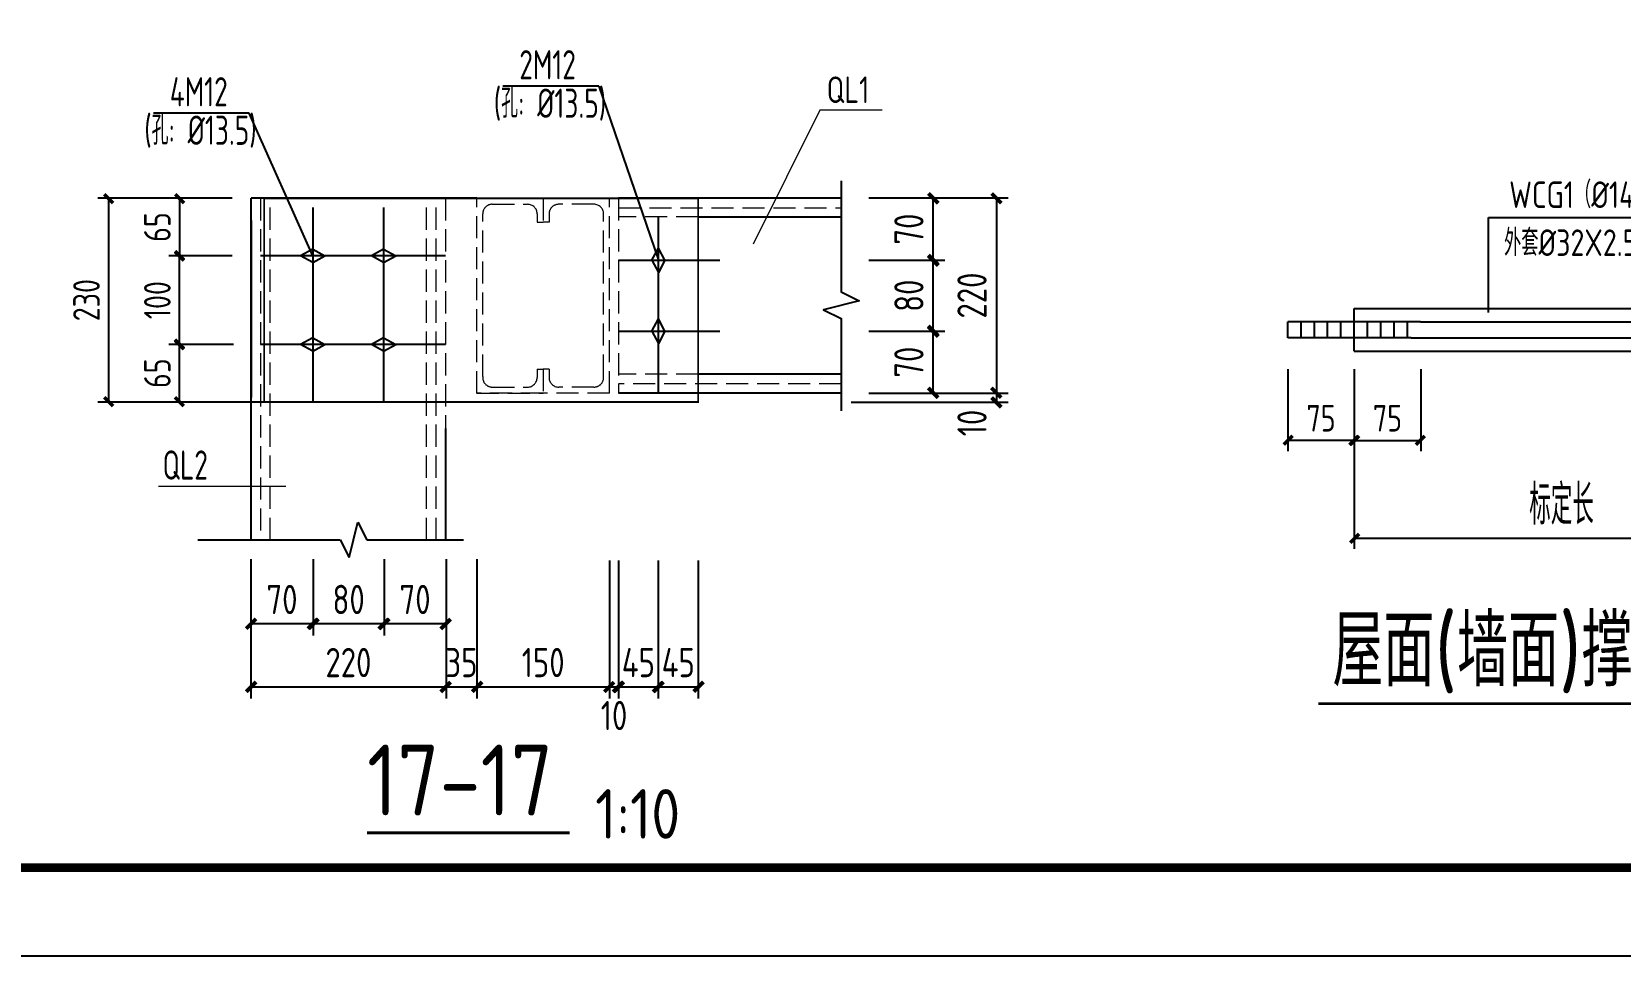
# Model space of a CAD drawing. Header units: millimetres. Extents: x 866561 to 876967, y 40200 to 44891.
# Drawn here: x 874489.9 to 874669.2, y 40208.1 to 40312.5 of the extents above; entities that cross this region are included whole.
import ezdxf

# ---------------------------------------------------------------- set-up
doc = ezdxf.new("R2010")
doc.units = ezdxf.units.MM
doc.header["$LTSCALE"] = 1000
doc.header["$MEASUREMENT"] = 0
doc.linetypes.add('DASH', pattern=[0.35, 0.25, -0.1])
doc.linetypes.add('DOTE', pattern=[2.42, 2, -0.2, 0.02, -0.2])
for name, color, linetype in [('AXIS', 3, 'Continuous'), ('D1', 112, 'Continuous'), ('D2', 6, 'Continuous'), ('DIM', 7, 'Continuous'), ('DOTE', 1, 'DOTE'), ('FRAME', 4, 'Continuous'), ('M_Thin', 7, 'Continuous'), ('THIN', 7, 'Continuous'), ('文字', 7, 'Continuous'), ('标注', 7, 'Continuous'), ('桩', 6, 'Continuous'), ('索引符号标注', 253, 'Continuous')]:
    doc.layers.add(name, color=color, linetype=linetype)
for name, color, linetype, lineweight in [('D3', 62, 'Continuous', 9), ('LZ', 64, 'Continuous', 9), ('数字', 3, 'Continuous', 9)]:
    doc.layers.add(name, color=color, linetype=linetype, lineweight=lineweight)
doc.styles.add('GBHZ', font='gbenor.shx', dxfattribs={"width": 0.9, "bigfont": 'gbcbig.shx'})
doc.dimstyles.new('Y10', dxfattribs={"dimscale": 0, "dimtxt": 3, "dimasz": 0.01, "dimexe": 1.2, "dimexo": 1, "dimgap": 1, "dimtad": 1, "dimdec": 0, "dimlfac": 10, "dimzin": 0, "dimdsep": 46, "dimtxsty": 'GBHZ', "dimblk1": 'DX', "dimblk2": 'DX', "dimsah": 1, "dimcen": 0.09, "dimdle": 1, "dimadec": 0, "dimazin": 0, "dimtfac": 1, "dimtdec": 0, "dimtix": 1, "dimtmove": 2, "dimatfit": 3, "dimldrblk": 'DX', "dimfxl": 0, "dimtolj": 1, "dimtzin": 0, "dimarcsym": 0})
doc.dimstyles.new('Y10(110)', dxfattribs={"dimscale": 1.1, "dimtxt": 3, "dimasz": 0.01, "dimexe": 1.2, "dimexo": 1, "dimgap": 1, "dimtad": 1, "dimdec": 0, "dimlfac": 10, "dimzin": 0, "dimdsep": 46, "dimtxsty": 'GBHZ', "dimblk1": 'DX', "dimblk2": 'DX', "dimsah": 1, "dimcen": 0.09, "dimdle": 1, "dimadec": 0, "dimazin": 0, "dimtfac": 1, "dimtdec": 0, "dimtix": 1, "dimtmove": 2, "dimatfit": 3, "dimldrblk": 'DX', "dimfxl": 0, "dimtolj": 1, "dimtzin": 0, "dimarcsym": 0})

# ---------------------------------------------------------------- blocks, each defined once
blk = doc.blocks.new('DX')
at = {"color": 0, "linetype": 'ByBlock', "const_width": 40}
blk.add_lwpolyline([(-54, -51), (46, 49)], dxfattribs=at)
blk = doc.blocks.new('*D701')
at = {"layer": 'Defpoints', "color": 0, "linetype": 'ByBlock'}
for p in [(874689.83, 40275.39), (874639.15, 40273.17), (874639.15, 40255.31)]:
    blk.add_point(p, dxfattribs=at)
at = {"layer": 'dim', "color": 0, "linetype": 'ByBlock', "lineweight": -2}
for p, q in [((874689.83, 40274.39), (874689.83, 40254.11)), ((874639.15, 40272.17), (874639.15, 40254.11)), ((874689.82, 40255.31), (874639.16, 40255.31))]:
    blk.add_line(p, q, dxfattribs=at)
at = {"layer": 'dim', "color": 0, "linetype": 'ByBlock', "lineweight": -2, "xscale": 0.01, "yscale": 0.01, "zscale": 0.01, "rotation": 180}
blk.add_blockref('DX', (874639.15, 40255.31), dxfattribs=at)
at = {"layer": 'dim', "color": 0, "linetype": 'ByBlock', "lineweight": -2, "xscale": 0.01, "yscale": 0.01, "zscale": 0.01}
blk.add_blockref('DX', (874689.83, 40255.31), dxfattribs=at)
blk = doc.blocks.new('*D702')
at = {"layer": 'Defpoints', "color": 0, "linetype": 'ByBlock'}
for p in [(874639.15, 40275.39), (874646.65, 40275.39), (874646.65, 40266.37)]:
    blk.add_point(p, dxfattribs=at)
at = {"layer": 'dim', "color": 0, "linetype": 'ByBlock', "lineweight": -2}
for p, q in [((874639.15, 40274.39), (874639.15, 40265.17)), ((874646.65, 40274.39), (874646.65, 40265.17)), ((874639.16, 40266.37), (874646.64, 40266.37))]:
    blk.add_line(p, q, dxfattribs=at)
at = {"layer": 'dim', "color": 0, "linetype": 'ByBlock', "lineweight": -2, "xscale": 0.01, "yscale": 0.01, "zscale": 0.01, "rotation": 180}
blk.add_blockref('DX', (874639.15, 40266.37), dxfattribs=at)
at = {"layer": 'dim', "color": 0, "linetype": 'ByBlock', "lineweight": -2, "xscale": 0.01, "yscale": 0.01, "zscale": 0.01}
blk.add_blockref('DX', (874646.65, 40266.37), dxfattribs=at)
at = {"layer": 'dim', "color": 0, "linetype": 'ByBlock', "insert": (874642.9, 40268.87), "char_height": 3, "attachment_point": 5, "style": 'GBHZ'}
blk.add_mtext('\\A1;75', dxfattribs=at)
blk = doc.blocks.new('*D703')
at = {"layer": 'Defpoints', "color": 0, "linetype": 'ByBlock'}
for p in [(874631.65, 40275.39), (874639.15, 40275.39), (874631.65, 40266.37)]:
    blk.add_point(p, dxfattribs=at)
at = {"layer": 'dim', "color": 0, "linetype": 'ByBlock', "lineweight": -2}
for p, q in [((874631.65, 40274.39), (874631.65, 40265.17)), ((874639.15, 40274.39), (874639.15, 40265.17)), ((874639.14, 40266.37), (874631.66, 40266.37))]:
    blk.add_line(p, q, dxfattribs=at)
at = {"layer": 'dim', "color": 0, "linetype": 'ByBlock', "lineweight": -2, "xscale": 0.01, "yscale": 0.01, "zscale": 0.01, "rotation": 180}
blk.add_blockref('DX', (874631.65, 40266.37), dxfattribs=at)
at = {"layer": 'dim', "color": 0, "linetype": 'ByBlock', "lineweight": -2, "xscale": 0.01, "yscale": 0.01, "zscale": 0.01}
blk.add_blockref('DX', (874639.15, 40266.37), dxfattribs=at)
at = {"layer": 'dim', "color": 0, "linetype": 'ByBlock', "insert": (874635.4, 40268.87), "char_height": 3, "attachment_point": 5, "style": 'GBHZ'}
blk.add_mtext('\\A1;75', dxfattribs=at)
blk = doc.blocks.new('*D1007')
at = {"layer": 'Defpoints', "color": 0, "linetype": 'ByBlock'}
for p in [(874514.58, 40254.05), (874536.63, 40254.05), (874536.63, 40238.54)]:
    blk.add_point(p, dxfattribs=at)
at = {"layer": 'DIM', "color": 0, "linetype": 'ByBlock', "lineweight": -2}
for p, q in [((874514.58, 40252.95), (874514.58, 40237.22)), ((874536.63, 40252.95), (874536.63, 40237.22)), ((874514.59, 40238.54), (874536.62, 40238.54))]:
    blk.add_line(p, q, dxfattribs=at)
at = {"layer": 'DIM', "color": 0, "linetype": 'ByBlock', "lineweight": -2, "xscale": 0.011, "yscale": 0.011, "zscale": 0.011, "rotation": 180}
blk.add_blockref('DX', (874514.58, 40238.54), dxfattribs=at)
at = {"layer": 'DIM', "color": 0, "linetype": 'ByBlock', "lineweight": -2, "xscale": 0.011, "yscale": 0.011, "zscale": 0.011}
blk.add_blockref('DX', (874536.63, 40238.54), dxfattribs=at)
at = {"layer": 'DIM', "color": 0, "linetype": 'ByBlock', "insert": (874525.61, 40241.29), "char_height": 3.3, "attachment_point": 5, "style": 'GBHZ'}
blk.add_mtext('\\A1;220', dxfattribs=at)
blk = doc.blocks.new('*D1008')
at = {"layer": 'Defpoints', "color": 0, "linetype": 'ByBlock'}
for p in [(874529.63, 40254.05), (874536.63, 40254.05), (874529.63, 40245.66)]:
    blk.add_point(p, dxfattribs=at)
at = {"layer": 'DIM', "color": 0, "linetype": 'ByBlock', "lineweight": -2}
for p, q in [((874529.63, 40252.95), (874529.63, 40244.34)), ((874536.63, 40252.95), (874536.63, 40244.34)), ((874536.62, 40245.66), (874529.64, 40245.66))]:
    blk.add_line(p, q, dxfattribs=at)
at = {"layer": 'DIM', "color": 0, "linetype": 'ByBlock', "lineweight": -2, "xscale": 0.011, "yscale": 0.011, "zscale": 0.011, "rotation": 180}
blk.add_blockref('DX', (874529.63, 40245.66), dxfattribs=at)
at = {"layer": 'DIM', "color": 0, "linetype": 'ByBlock', "lineweight": -2, "xscale": 0.011, "yscale": 0.011, "zscale": 0.011}
blk.add_blockref('DX', (874536.63, 40245.66), dxfattribs=at)
at = {"layer": 'DIM', "color": 0, "linetype": 'ByBlock', "insert": (874533.13, 40248.41), "char_height": 3.3, "attachment_point": 5, "style": 'GBHZ'}
blk.add_mtext('\\A1;70', dxfattribs=at)
blk = doc.blocks.new('*D1009')
at = {"layer": 'Defpoints', "color": 0, "linetype": 'ByBlock'}
for p in [(874521.63, 40254.05), (874529.63, 40254.05), (874521.63, 40245.66)]:
    blk.add_point(p, dxfattribs=at)
at = {"layer": 'DIM', "color": 0, "linetype": 'ByBlock', "lineweight": -2}
for p, q in [((874521.63, 40252.95), (874521.63, 40244.34)), ((874529.63, 40252.95), (874529.63, 40244.34)), ((874529.62, 40245.66), (874521.64, 40245.66))]:
    blk.add_line(p, q, dxfattribs=at)
at = {"layer": 'DIM', "color": 0, "linetype": 'ByBlock', "lineweight": -2, "xscale": 0.011, "yscale": 0.011, "zscale": 0.011, "rotation": 180}
blk.add_blockref('DX', (874521.63, 40245.66), dxfattribs=at)
at = {"layer": 'DIM', "color": 0, "linetype": 'ByBlock', "lineweight": -2, "xscale": 0.011, "yscale": 0.011, "zscale": 0.011}
blk.add_blockref('DX', (874529.63, 40245.66), dxfattribs=at)
at = {"layer": 'DIM', "color": 0, "linetype": 'ByBlock', "insert": (874525.63, 40248.41), "char_height": 3.3, "attachment_point": 5, "style": 'GBHZ'}
blk.add_mtext('\\A1;80', dxfattribs=at)
blk = doc.blocks.new('*D1010')
at = {"layer": 'Defpoints', "color": 0, "linetype": 'ByBlock'}
for p in [(874514.58, 40254.05), (874521.63, 40254.05), (874514.58, 40245.66)]:
    blk.add_point(p, dxfattribs=at)
at = {"layer": 'DIM', "color": 0, "linetype": 'ByBlock', "lineweight": -2}
for p, q in [((874514.58, 40252.95), (874514.58, 40244.34)), ((874521.63, 40252.95), (874521.63, 40244.34)), ((874521.62, 40245.66), (874514.59, 40245.66))]:
    blk.add_line(p, q, dxfattribs=at)
at = {"layer": 'DIM', "color": 0, "linetype": 'ByBlock', "lineweight": -2, "xscale": 0.011, "yscale": 0.011, "zscale": 0.011, "rotation": 180}
blk.add_blockref('DX', (874514.58, 40245.66), dxfattribs=at)
at = {"layer": 'DIM', "color": 0, "linetype": 'ByBlock', "lineweight": -2, "xscale": 0.011, "yscale": 0.011, "zscale": 0.011}
blk.add_blockref('DX', (874521.63, 40245.66), dxfattribs=at)
at = {"layer": 'DIM', "color": 0, "linetype": 'ByBlock', "insert": (874518.11, 40248.41), "char_height": 3.3, "attachment_point": 5, "style": 'GBHZ'}
blk.add_mtext('\\A1;70', dxfattribs=at)
blk = doc.blocks.new('*D1013')
at = {"layer": 'Defpoints', "color": 0, "linetype": 'ByBlock'}
for p in [(874536.63, 40254.05), (874540.09, 40254.05), (874540.09, 40238.54)]:
    blk.add_point(p, dxfattribs=at)
at = {"layer": 'DIM', "color": 0, "linetype": 'ByBlock', "lineweight": -2}
for p, q in [((874536.63, 40252.95), (874536.63, 40237.22)), ((874540.09, 40252.95), (874540.09, 40237.22)), ((874536.62, 40238.54), (874536.61, 40238.54)), ((874536.63, 40238.54), (874540.09, 40238.54)), ((874540.1, 40238.54), (874540.11, 40238.54))]:
    blk.add_line(p, q, dxfattribs=at)
at = {"layer": 'DIM', "color": 0, "linetype": 'ByBlock', "lineweight": -2, "xscale": 0.011, "yscale": 0.011, "zscale": 0.011}
blk.add_blockref('DX', (874536.63, 40238.54), dxfattribs=at)
at = {"layer": 'DIM', "color": 0, "linetype": 'ByBlock', "lineweight": -2, "xscale": 0.011, "yscale": 0.011, "zscale": 0.011, "rotation": 180}
blk.add_blockref('DX', (874540.09, 40238.54), dxfattribs=at)
at = {"layer": 'DIM', "color": 0, "linetype": 'ByBlock', "insert": (874538.36, 40241.29), "char_height": 3.3, "attachment_point": 5, "style": 'GBHZ'}
blk.add_mtext('\\A1;35', dxfattribs=at)
blk = doc.blocks.new('*D1014')
at = {"layer": 'Defpoints', "color": 0, "linetype": 'ByBlock'}
for p in [(874540.09, 40254.05), (874555.09, 40253.91), (874555.09, 40238.54)]:
    blk.add_point(p, dxfattribs=at)
at = {"layer": 'DIM', "color": 0, "linetype": 'ByBlock', "lineweight": -2}
for p, q in [((874540.09, 40252.95), (874540.09, 40237.22)), ((874555.09, 40252.81), (874555.09, 40237.22)), ((874540.1, 40238.54), (874555.07, 40238.54))]:
    blk.add_line(p, q, dxfattribs=at)
at = {"layer": 'DIM', "color": 0, "linetype": 'ByBlock', "lineweight": -2, "xscale": 0.011, "yscale": 0.011, "zscale": 0.011, "rotation": 180}
blk.add_blockref('DX', (874540.09, 40238.54), dxfattribs=at)
at = {"layer": 'DIM', "color": 0, "linetype": 'ByBlock', "lineweight": -2, "xscale": 0.011, "yscale": 0.011, "zscale": 0.011}
blk.add_blockref('DX', (874555.09, 40238.54), dxfattribs=at)
at = {"layer": 'DIM', "color": 0, "linetype": 'ByBlock', "insert": (874547.59, 40241.29), "char_height": 3.3, "attachment_point": 5, "style": 'GBHZ'}
blk.add_mtext('\\A1;150', dxfattribs=at)
blk = doc.blocks.new('*D1015')
at = {"layer": 'Defpoints', "color": 0, "linetype": 'ByBlock'}
for p in [(874513.48, 40293.7), (874506.54, 40287.2), (874513.48, 40287.2)]:
    blk.add_point(p, dxfattribs=at)
at = {"layer": 'DIM', "color": 0, "linetype": 'ByBlock', "lineweight": -2}
for p, q in [((874512.48, 40293.7), (874505.34, 40293.7)), ((874506.54, 40293.69), (874506.54, 40287.21)), ((874512.48, 40287.2), (874505.34, 40287.2))]:
    blk.add_line(p, q, dxfattribs=at)
at = {"layer": 'DIM', "color": 0, "linetype": 'ByBlock', "lineweight": -2, "xscale": 0.01, "yscale": 0.01, "zscale": 0.01}
for p, rotation in [((874506.54, 40293.7), 90), ((874506.54, 40287.2), 270)]:
    blk.add_blockref('DX', p, dxfattribs=dict(at, rotation=rotation))
at = {"layer": 'DIM', "color": 0, "linetype": 'ByBlock', "insert": (874504.04, 40290.45), "char_height": 3, "attachment_point": 5, "rotation": 90, "style": 'GBHZ'}
blk.add_mtext('\\A1;65', dxfattribs=at)
blk = doc.blocks.new('*D1016')
at = {"layer": 'Defpoints', "color": 0, "linetype": 'ByBlock'}
for p in [(874506.54, 40287.2), (874513.48, 40287.2), (874513.63, 40277.2)]:
    blk.add_point(p, dxfattribs=at)
at = {"layer": 'DIM', "color": 0, "linetype": 'ByBlock', "lineweight": -2}
for p, q in [((874512.48, 40287.2), (874505.34, 40287.2)), ((874506.54, 40277.21), (874506.54, 40287.19)), ((874512.63, 40277.2), (874505.34, 40277.2))]:
    blk.add_line(p, q, dxfattribs=at)
at = {"layer": 'DIM', "color": 0, "linetype": 'ByBlock', "lineweight": -2, "xscale": 0.01, "yscale": 0.01, "zscale": 0.01}
for p, rotation in [((874506.54, 40287.2), 90), ((874506.54, 40277.2), 270)]:
    blk.add_blockref('DX', p, dxfattribs=dict(at, rotation=rotation))
at = {"layer": 'DIM', "color": 0, "linetype": 'ByBlock', "insert": (874504.04, 40282.2), "char_height": 3, "attachment_point": 5, "rotation": 90, "style": 'GBHZ'}
blk.add_mtext('\\A1;100', dxfattribs=at)
blk = doc.blocks.new('*D1017')
at = {"layer": 'Defpoints', "color": 0, "linetype": 'ByBlock'}
for p in [(874506.54, 40277.2), (874513.48, 40277.2), (874513.48, 40270.7)]:
    blk.add_point(p, dxfattribs=at)
at = {"layer": 'DIM', "color": 0, "linetype": 'ByBlock', "lineweight": -2}
for p, q in [((874512.48, 40277.2), (874505.34, 40277.2)), ((874506.54, 40270.71), (874506.54, 40277.19)), ((874512.48, 40270.7), (874505.34, 40270.7))]:
    blk.add_line(p, q, dxfattribs=at)
at = {"layer": 'DIM', "color": 0, "linetype": 'ByBlock', "lineweight": -2, "xscale": 0.01, "yscale": 0.01, "zscale": 0.01}
for p, rotation in [((874506.54, 40277.2), 90), ((874506.54, 40270.7), 270)]:
    blk.add_blockref('DX', p, dxfattribs=dict(at, rotation=rotation))
at = {"layer": 'DIM', "color": 0, "linetype": 'ByBlock', "insert": (874504.04, 40273.95), "char_height": 3, "attachment_point": 5, "rotation": 90, "style": 'GBHZ'}
blk.add_mtext('\\A1;65', dxfattribs=at)
blk = doc.blocks.new('*D1018')
at = {"layer": 'Defpoints', "color": 0, "linetype": 'ByBlock'}
for p in [(874511.48, 40293.7), (874498.54, 40270.7), (874511.48, 40270.7)]:
    blk.add_point(p, dxfattribs=at)
at = {"layer": 'DIM', "color": 0, "linetype": 'ByBlock', "lineweight": -2}
for p, q in [((874510.48, 40293.7), (874497.34, 40293.7)), ((874498.54, 40293.69), (874498.54, 40270.71)), ((874510.48, 40270.7), (874497.34, 40270.7))]:
    blk.add_line(p, q, dxfattribs=at)
at = {"layer": 'DIM', "color": 0, "linetype": 'ByBlock', "lineweight": -2, "xscale": 0.01, "yscale": 0.01, "zscale": 0.01}
for p, rotation in [((874498.54, 40293.7), 90), ((874498.54, 40270.7), 270)]:
    blk.add_blockref('DX', p, dxfattribs=dict(at, rotation=rotation))
at = {"layer": 'DIM', "color": 0, "linetype": 'ByBlock', "insert": (874496.04, 40282.2), "char_height": 3, "attachment_point": 5, "rotation": 90, "style": 'GBHZ'}
blk.add_mtext('\\A1;230', dxfattribs=at)
blk = doc.blocks.new('*D1019')
at = {"layer": 'Defpoints', "color": 0, "linetype": 'ByBlock'}
for p in [(874583.24, 40293.74), (874583.24, 40271.7), (874598.75, 40271.7)]:
    blk.add_point(p, dxfattribs=at)
at = {"layer": 'DIM', "color": 0, "linetype": 'ByBlock', "lineweight": -2}
for p, q in [((874584.34, 40293.74), (874600.07, 40293.74)), ((874598.75, 40293.73), (874598.75, 40271.71)), ((874584.34, 40271.7), (874600.07, 40271.7))]:
    blk.add_line(p, q, dxfattribs=at)
at = {"layer": 'DIM', "color": 0, "linetype": 'ByBlock', "lineweight": -2, "xscale": 0.011, "yscale": 0.011, "zscale": 0.011}
for p, rotation in [((874598.75, 40293.74), 90), ((874598.75, 40271.7), 270)]:
    blk.add_blockref('DX', p, dxfattribs=dict(at, rotation=rotation))
at = {"layer": 'DIM', "color": 0, "linetype": 'ByBlock', "insert": (874596, 40282.72), "char_height": 3.3, "attachment_point": 5, "rotation": 90, "style": 'GBHZ'}
blk.add_mtext('\\A1;220', dxfattribs=at)
blk = doc.blocks.new('*D1020')
at = {"layer": 'Defpoints', "color": 0, "linetype": 'ByBlock'}
for p in [(874583.24, 40278.69), (874591.63, 40278.69), (874583.24, 40271.7)]:
    blk.add_point(p, dxfattribs=at)
at = {"layer": 'DIM', "color": 0, "linetype": 'ByBlock', "lineweight": -2}
for p, q in [((874584.34, 40278.69), (874592.95, 40278.69)), ((874591.63, 40271.71), (874591.63, 40278.68)), ((874584.34, 40271.7), (874592.95, 40271.7))]:
    blk.add_line(p, q, dxfattribs=at)
at = {"layer": 'DIM', "color": 0, "linetype": 'ByBlock', "lineweight": -2, "xscale": 0.011, "yscale": 0.011, "zscale": 0.011}
for p, rotation in [((874591.63, 40278.69), 90), ((874591.63, 40271.7), 270)]:
    blk.add_blockref('DX', p, dxfattribs=dict(at, rotation=rotation))
at = {"layer": 'DIM', "color": 0, "linetype": 'ByBlock', "insert": (874588.88, 40275.2), "char_height": 3.3, "attachment_point": 5, "rotation": 90, "style": 'GBHZ'}
blk.add_mtext('\\A1;70', dxfattribs=at)
blk = doc.blocks.new('*D1021')
at = {"layer": 'Defpoints', "color": 0, "linetype": 'ByBlock'}
for p in [(874583.24, 40286.7), (874591.63, 40286.7), (874583.24, 40278.69)]:
    blk.add_point(p, dxfattribs=at)
at = {"layer": 'DIM', "color": 0, "linetype": 'ByBlock', "lineweight": -2}
for p, q in [((874584.34, 40286.7), (874592.95, 40286.7)), ((874591.63, 40278.71), (874591.63, 40286.69)), ((874584.34, 40278.69), (874592.95, 40278.69))]:
    blk.add_line(p, q, dxfattribs=at)
at = {"layer": 'DIM', "color": 0, "linetype": 'ByBlock', "lineweight": -2, "xscale": 0.011, "yscale": 0.011, "zscale": 0.011}
for p, rotation in [((874591.63, 40286.7), 90), ((874591.63, 40278.69), 270)]:
    blk.add_blockref('DX', p, dxfattribs=dict(at, rotation=rotation))
at = {"layer": 'DIM', "color": 0, "linetype": 'ByBlock', "insert": (874588.88, 40282.7), "char_height": 3.3, "attachment_point": 5, "rotation": 90, "style": 'GBHZ'}
blk.add_mtext('\\A1;80', dxfattribs=at)
blk = doc.blocks.new('*D1022')
at = {"layer": 'Defpoints', "color": 0, "linetype": 'ByBlock'}
for p in [(874583.24, 40293.74), (874591.63, 40293.74), (874583.24, 40286.7)]:
    blk.add_point(p, dxfattribs=at)
at = {"layer": 'DIM', "color": 0, "linetype": 'ByBlock', "lineweight": -2}
for p, q in [((874584.34, 40293.74), (874592.95, 40293.74)), ((874591.63, 40286.71), (874591.63, 40293.73)), ((874584.34, 40286.7), (874592.95, 40286.7))]:
    blk.add_line(p, q, dxfattribs=at)
at = {"layer": 'DIM', "color": 0, "linetype": 'ByBlock', "lineweight": -2, "xscale": 0.011, "yscale": 0.011, "zscale": 0.011}
for p, rotation in [((874591.63, 40293.74), 90), ((874591.63, 40286.7), 270)]:
    blk.add_blockref('DX', p, dxfattribs=dict(at, rotation=rotation))
at = {"layer": 'DIM', "color": 0, "linetype": 'ByBlock', "insert": (874588.88, 40290.22), "char_height": 3.3, "attachment_point": 5, "rotation": 90, "style": 'GBHZ'}
blk.add_mtext('\\A1;70', dxfattribs=at)
blk = doc.blocks.new('*D1023')
at = {"layer": 'Defpoints', "color": 0, "linetype": 'ByBlock'}
for p in [(874555.09, 40253.91), (874556.09, 40253.91), (874556.09, 40238.54)]:
    blk.add_point(p, dxfattribs=at)
at = {"layer": 'DIM', "color": 0, "linetype": 'ByBlock', "lineweight": -2}
for p, q in [((874555.09, 40252.81), (874555.09, 40237.22)), ((874556.09, 40252.81), (874556.09, 40237.22)), ((874555.07, 40238.54), (874555.06, 40238.54)), ((874555.09, 40238.54), (874556.09, 40238.54)), ((874556.11, 40238.54), (874556.12, 40238.54))]:
    blk.add_line(p, q, dxfattribs=at)
at = {"layer": 'DIM', "color": 0, "linetype": 'ByBlock', "lineweight": -2, "xscale": 0.011, "yscale": 0.011, "zscale": 0.011}
blk.add_blockref('DX', (874555.09, 40238.54), dxfattribs=at)
at = {"layer": 'DIM', "color": 0, "linetype": 'ByBlock', "lineweight": -2, "xscale": 0.011, "yscale": 0.011, "zscale": 0.011, "rotation": 180}
blk.add_blockref('DX', (874556.09, 40238.54), dxfattribs=at)
at = {"layer": 'DIM', "color": 0, "linetype": 'ByBlock', "insert": (874555.59, 40235.31), "char_height": 3.3, "attachment_point": 5, "style": 'GBHZ'}
blk.add_mtext('\\A1;10', dxfattribs=at)
blk = doc.blocks.new('*D1024')
at = {"layer": 'Defpoints', "color": 0, "linetype": 'ByBlock'}
for p in [(874556.09, 40253.91), (874560.59, 40253.91), (874560.59, 40238.54)]:
    blk.add_point(p, dxfattribs=at)
at = {"layer": 'DIM', "color": 0, "linetype": 'ByBlock', "lineweight": -2}
for p, q in [((874556.09, 40252.81), (874556.09, 40237.22)), ((874560.59, 40252.81), (874560.59, 40237.22)), ((874556.08, 40238.54), (874556.07, 40238.54)), ((874556.09, 40238.54), (874560.59, 40238.54)), ((874560.61, 40238.54), (874560.62, 40238.54))]:
    blk.add_line(p, q, dxfattribs=at)
at = {"layer": 'DIM', "color": 0, "linetype": 'ByBlock', "lineweight": -2, "xscale": 0.011, "yscale": 0.011, "zscale": 0.011}
blk.add_blockref('DX', (874556.09, 40238.54), dxfattribs=at)
at = {"layer": 'DIM', "color": 0, "linetype": 'ByBlock', "lineweight": -2, "xscale": 0.011, "yscale": 0.011, "zscale": 0.011, "rotation": 180}
blk.add_blockref('DX', (874560.59, 40238.54), dxfattribs=at)
at = {"layer": 'DIM', "color": 0, "linetype": 'ByBlock', "insert": (874558.34, 40241.29), "char_height": 3.3, "attachment_point": 5, "style": 'GBHZ'}
blk.add_mtext('\\A1;45', dxfattribs=at)
blk = doc.blocks.new('*D1025')
at = {"layer": 'Defpoints', "color": 0, "linetype": 'ByBlock'}
for p in [(874560.59, 40253.91), (874565.09, 40253.91), (874565.09, 40238.54)]:
    blk.add_point(p, dxfattribs=at)
at = {"layer": 'DIM', "color": 0, "linetype": 'ByBlock', "lineweight": -2}
for p, q in [((874560.59, 40252.81), (874560.59, 40237.22)), ((874565.09, 40252.81), (874565.09, 40237.22)), ((874560.58, 40238.54), (874560.57, 40238.54)), ((874560.59, 40238.54), (874565.09, 40238.54)), ((874565.11, 40238.54), (874565.12, 40238.54))]:
    blk.add_line(p, q, dxfattribs=at)
at = {"layer": 'DIM', "color": 0, "linetype": 'ByBlock', "lineweight": -2, "xscale": 0.011, "yscale": 0.011, "zscale": 0.011}
blk.add_blockref('DX', (874560.59, 40238.54), dxfattribs=at)
at = {"layer": 'DIM', "color": 0, "linetype": 'ByBlock', "lineweight": -2, "xscale": 0.011, "yscale": 0.011, "zscale": 0.011, "rotation": 180}
blk.add_blockref('DX', (874565.09, 40238.54), dxfattribs=at)
at = {"layer": 'DIM', "color": 0, "linetype": 'ByBlock', "insert": (874562.84, 40241.29), "char_height": 3.3, "attachment_point": 5, "style": 'GBHZ'}
blk.add_mtext('\\A1;45', dxfattribs=at)
blk = doc.blocks.new('*D1035')
at = {"layer": 'Defpoints', "color": 0, "linetype": 'ByBlock'}
for p in [(874583.24, 40271.7), (874581.25, 40270.7), (874598.75, 40270.7)]:
    blk.add_point(p, dxfattribs=at)
at = {"layer": 'DIM', "color": 0, "linetype": 'ByBlock', "lineweight": -2}
for p, q in [((874584.34, 40271.7), (874600.07, 40271.7)), ((874598.75, 40271.71), (874598.75, 40271.72)), ((874598.75, 40271.7), (874598.75, 40270.7)), ((874582.35, 40270.7), (874600.07, 40270.7)), ((874598.75, 40270.69), (874598.75, 40270.68))]:
    blk.add_line(p, q, dxfattribs=at)
at = {"layer": 'DIM', "color": 0, "linetype": 'ByBlock', "lineweight": -2, "xscale": 0.011, "yscale": 0.011, "zscale": 0.011}
for p, rotation in [((874598.75, 40271.7), 270), ((874598.75, 40270.7), 90)]:
    blk.add_blockref('DX', p, dxfattribs=dict(at, rotation=rotation))
at = {"layer": 'DIM', "color": 0, "linetype": 'ByBlock', "insert": (874596, 40268.33), "char_height": 3.3, "attachment_point": 5, "rotation": 90, "style": 'GBHZ'}
blk.add_mtext('\\A1;10', dxfattribs=at)

msp = doc.modelspace()

# ---------------------------------------------------------------- linework, layer by layer
msp.add_line((875000.353, 40208.139), (874159.353, 40208.139))
at = {"color": 0, "const_width": 1}
msp.add_lwpolyline([(874990.353, 40218.139), (874184.353, 40218.139), (874184.353, 40792.139), (874990.353, 40792.139)], close=True, dxfattribs=at)
at = {"layer": 'D1', "color": 251}
for p, q in [((874553.866, 40306.357), (874543.043, 40306.357)), ((874553.866, 40306.357), (874560.594, 40286.698)), ((874514.413, 40303.308), (874503.589, 40303.308)), ((874521.581, 40287.2), (874514.413, 40303.308))]:
    msp.add_line(p, q, dxfattribs=at)
at = {"layer": 'D2'}
for p, q in [((874514.627, 40255.145), (874514.627, 40293.698)), ((874556.094, 40293.698), (874565.094, 40293.698)), ((874581.248, 40293.698), (874556.094, 40293.698)), ((874514.627, 40291.198), (874514.627, 40271.198)), ((874581.248, 40291.556), (874565.094, 40291.556)), ((874581.248, 40273.839), (874565.094, 40273.839)), ((874581.248, 40271.698), (874556.094, 40271.698)), ((874536.581, 40267.698), (874536.581, 40255.145))]:
    msp.add_line(p, q, dxfattribs=at)
at = {"layer": 'D3', "color": 251}
for p, q in [((874578.813, 40303.664), (874571.307, 40288.506)), ((874585.856, 40303.664), (874578.813, 40303.664)), ((874504.156, 40261.188), (874518.538, 40261.188))]:
    msp.add_line(p, q, dxfattribs=at)
at = {"layer": 'dim', "color": 0, "linetype": 'Continuous'}
for p, q in [((874654.294, 40291.527), (874698.772, 40291.527)), ((874654.294, 40280.818), (874654.294, 40291.527))]:
    msp.add_line(p, q, dxfattribs=at)
at = {"layer": 'DOTE', "linetype": 'DOTE', "ltscale": 5}
for p, q in [((874521.581, 40292.649), (874521.581, 40270.746)), ((874529.584, 40292.649), (874529.584, 40270.746)), ((874536.581, 40287.198), (874515.698, 40287.198)), ((874536.581, 40277.198), (874515.698, 40277.198))]:
    msp.add_line(p, q, dxfattribs=at)
at = {"layer": 'DOTE', "linetype": 'DOTE', "ltscale": 0.01}
for p, q in [((874560.594, 40271.698), (874560.594, 40292.627)), ((874556.094, 40286.698), (874567.545, 40286.698)), ((874556.094, 40278.694), (874567.545, 40278.694))]:
    msp.add_line(p, q, dxfattribs=at)
at = {"layer": 'FRAME', "color": 4}
for p, q in [((874639.147, 40281.257), (874689.834, 40281.257)), ((874639.147, 40276.457), (874639.147, 40281.257)), ((874631.647, 40277.957), (874631.647, 40279.757)), ((874646.647, 40279.757), (874631.647, 40279.757)), ((874633.147, 40277.957), (874633.147, 40279.757)), ((874634.647, 40277.957), (874634.647, 40279.757)), ((874636.147, 40277.957), (874636.147, 40279.757)), ((874637.647, 40277.957), (874637.647, 40279.757)), ((874640.647, 40277.957), (874640.647, 40279.757)), ((874642.147, 40277.957), (874642.147, 40279.757)), ((874643.647, 40277.957), (874643.647, 40279.757)), ((874645.147, 40277.957), (874645.147, 40279.757)), ((874646.647, 40279.757), (874683.615, 40279.757)), ((874645.588, 40277.957), (874631.647, 40277.957)), ((874645.588, 40277.957), (874682.334, 40277.957)), ((874639.147, 40276.457), (874689.834, 40276.457))]:
    msp.add_line(p, q, dxfattribs=at)
at = {"layer": 'LZ', "color": 251, "linetype": 'DASH', "ltscale": 0.01}
for p, q in [((874515.698, 40293.698), (874515.698, 40255.145)), ((874516.768, 40255.145), (874516.768, 40293.698)), ((874534.44, 40255.145), (874534.44, 40293.698)), ((874535.51, 40255.145), (874535.51, 40293.698)), ((874536.581, 40293.698), (874536.581, 40267.698)), ((874540.092, 40271.698), (874540.092, 40293.698)), ((874540.094, 40293.698), (874547.592, 40293.698)), ((874541.853, 40293.023), (874545.835, 40293.02)), ((874547.585, 40293.698), (874547.583, 40290.993)), ((874555.083, 40293.698), (874547.585, 40293.698)), ((874547.592, 40293.698), (874547.594, 40290.993)), ((874553.324, 40293.023), (874549.342, 40293.02)), ((874555.085, 40271.698), (874555.085, 40293.698)), ((874556.094, 40293.698), (874556.094, 40271.698)), ((874540.772, 40273.571), (874540.772, 40291.942)), ((874546.917, 40291.939), (874546.918, 40290.992)), ((874548.26, 40291.939), (874548.259, 40290.992)), ((874554.405, 40273.571), (874554.405, 40291.942)), ((874556.094, 40292.627), (874581.248, 40292.627)), ((874565.094, 40291.6), (874556.094, 40291.6)), ((874546.918, 40290.992), (874547.594, 40290.993)), ((874548.259, 40290.992), (874547.583, 40290.993)), ((874546.911, 40274.409), (874547.587, 40274.41)), ((874546.911, 40274.409), (874546.912, 40273.463)), ((874547.59, 40274.41), (874547.587, 40271.698)), ((874547.587, 40274.41), (874547.59, 40271.698)), ((874548.266, 40274.409), (874547.59, 40274.41)), ((874548.266, 40274.409), (874548.265, 40273.463)), ((874565.094, 40273.839), (874556.094, 40273.839)), ((874547.584, 40271.698), (874540.085, 40271.698)), ((874540.092, 40271.698), (874547.59, 40271.698)), ((874541.849, 40272.383), (874545.831, 40272.38)), ((874555.085, 40271.698), (874547.587, 40271.698)), ((874553.328, 40272.383), (874549.346, 40272.38)), ((874581.248, 40272.768), (874556.094, 40272.768))]:
    msp.add_line(p, q, dxfattribs=at)
for centre, start, end in [((874541.853, 40291.941), 90.04512, 180.04512), ((874545.835, 40291.938), 0.04512, 90.04512), ((874549.342, 40291.938), 89.95488, 179.95488), ((874553.324, 40291.941), 359.95488, 89.95488), ((874541.848, 40273.465), 174.35364, 270.04512), ((874545.83, 40273.462), 270.04512, 0.04512), ((874549.347, 40273.462), 179.95488, 269.95488), ((874553.329, 40273.465), 269.95488, 5.64636)]:
    msp.add_arc(centre, 1.082, start, end, dxfattribs=at)
at = {"layer": 'M_Thin', "color": 7}
msp.add_lwpolyline([(874581.248, 40295.651), (874581.248, 40283.122), (874583.248, 40282.122), (874579.248, 40281.122), (874581.248, 40280.122), (874581.248, 40269.698)], dxfattribs=at)
at = {"layer": 'THIN', "linetype": 'ByBlock'}
for p, q in [((874525.679, 40253.145), (874526.679, 40257.145)), ((874526.679, 40257.145), (874527.679, 40255.145)), ((874508.627, 40255.145), (874524.679, 40255.145)), ((874524.679, 40255.145), (874525.679, 40253.145)), ((874527.679, 40255.145), (874538.581, 40255.145))]:
    msp.add_line(p, q, dxfattribs=at)
at = {"layer": '文字', "color": 6, "const_width": 0.32}
msp.add_lwpolyline([(874635.083, 40236.654), (874689.403, 40236.654)], dxfattribs=at)
at = {"layer": '文字', "color": 6, "const_width": 0.32, "elevation": -5}
msp.add_lwpolyline([(874527.704, 40222.076), (874550.584, 40222.076)], dxfattribs=at)
at = {"layer": '标注'}
msp.add_line((874540.092, 40293.698), (874514.627, 40293.698), dxfattribs=at)
at = {"layer": '标注', "const_width": 0.2}
msp.add_lwpolyline([(874565.094, 40270.698), (874516.085, 40270.698), (874516.085, 40293.698), (874565.094, 40293.698)], close=True, dxfattribs=at)
at = {"layer": '桩'}
for p, q in [((874521.581, 40287.946), (874520.199, 40287.198)), ((874521.581, 40287.946), (874522.962, 40287.198)), ((874529.584, 40287.946), (874528.202, 40287.198)), ((874529.584, 40287.946), (874530.965, 40287.198)), ((874559.845, 40286.698), (874560.594, 40288.079)), ((874561.343, 40286.698), (874560.594, 40288.079)), ((874521.581, 40286.449), (874520.199, 40287.198)), ((874521.581, 40286.449), (874522.962, 40287.198)), ((874529.584, 40286.449), (874528.202, 40287.198)), ((874529.584, 40286.449), (874530.965, 40287.198)), ((874559.845, 40286.698), (874560.594, 40285.316)), ((874561.343, 40286.698), (874560.594, 40285.316)), ((874559.845, 40278.694), (874560.594, 40280.076)), ((874559.845, 40278.694), (874560.594, 40277.313)), ((874561.343, 40278.694), (874560.594, 40280.076)), ((874561.343, 40278.694), (874560.594, 40277.313)), ((874521.581, 40277.946), (874520.199, 40277.198)), ((874521.581, 40276.449), (874520.199, 40277.198)), ((874521.581, 40277.946), (874522.962, 40277.198)), ((874521.581, 40276.449), (874522.962, 40277.198)), ((874529.584, 40277.946), (874528.202, 40277.198)), ((874529.584, 40276.449), (874528.202, 40277.198)), ((874529.584, 40277.946), (874530.965, 40277.198)), ((874529.584, 40276.449), (874530.965, 40277.198))]:
    msp.add_line(p, q, dxfattribs=at)
at = {"layer": '索引符号标注'}
msp.add_line((874516.085, 40270.698), (874500.547, 40270.698), dxfattribs=at)

# ---------------------------------------------------------------- texts
at = {"layer": 'AXIS', "style": 'GBHZ', "width": 0.8}
for s, p in [('2M12', (874544.894, 40307.123)), ('4M12', (874505.441, 40304.074)), ('(孔: %%C13.5)', (874542.012, 40302.78)), ('(孔: %%C13.5)', (874502.558, 40299.731)), ('QL2', (874504.627, 40261.941))]:
    msp.add_text(s, height=3.3, dxfattribs=at).set_placement(p)
at = {"layer": 'dim', "linetype": 'ByBlock', "style": 'GBHZ', "width": 0.75}
msp.add_text('标定长', height=4.5, dxfattribs=at).set_placement((874658.905, 40256.865))
at = {"layer": '数字', "style": 'GBHZ', "width": 0.9}
for s, p in [('QL1', (874579.586, 40304.453)), ('WCG1（%%C14圆钢）、QCG1（%%C12圆钢）', (874656.639, 40292.604)), ('外套%%C32X2.5圆钢管', (874656.06, 40287.188))]:
    msp.add_text(s, height=3, dxfattribs=at).set_placement(p)
at = {"layer": '文字', "color": 6, "style": 'GBHZ'}
for s, height, p in [('屋面(墙面)撑杆大样', 8, (874636.691, 40238.605)), ('17-17', 8, (874527.704, 40224.027, -5)), ('1:10', 5.6, (874553.464, 40221.406, -5))]:
    msp.add_text(s, height=height, dxfattribs=at).set_placement(p)

# ---------------------------------------------------------------- dimensions: what is measured, and where the dimension line sits
at = {"layer": 'DIM', "linetype": 'ByBlock'}
for base, p1, p2, angle, dimstyle, override, picture, middle in [((874498.538, 40270.698), (874511.485, 40293.698), (874511.485, 40270.698), 270, 'Y10', {"dimscale": 1}, '*D1018', (874496.038, 40282.198)), ((874506.538, 40287.198), (874513.485, 40293.698), (874513.485, 40287.198), 270, 'Y10', {"dimscale": 1}, '*D1015', (874504.038, 40290.448)), ((874506.538, 40287.198), (874513.626, 40277.198), (874513.485, 40287.198), 90, 'Y10', {"dimscale": 1}, '*D1016', (874504.038, 40282.198)), ((874506.538, 40277.198), (874513.485, 40270.698), (874513.485, 40277.198), 90, 'Y10', {"dimscale": 1}, '*D1017', (874504.038, 40273.948)), ((874536.627, 40238.544), (874514.584, 40254.052), (874536.627, 40254.052), 180, 'Y10(110)', {"dimtxsty": 'GBHZ'}, '*D1007', (874525.605, 40241.294)), ((874514.584, 40245.663), (874521.627, 40254.052), (874514.584, 40254.052), 180, 'Y10(110)', {"dimtxsty": 'GBHZ'}, '*D1010', (874518.105, 40248.413)), ((874521.627, 40245.663), (874529.63, 40254.052), (874521.627, 40254.052), 180, 'Y10(110)', {"dimtxsty": 'GBHZ'}, '*D1009', (874525.629, 40248.413)), ((874529.63, 40245.663), (874536.627, 40254.052), (874529.63, 40254.052), 180, 'Y10(110)', {"dimtxsty": 'GBHZ'}, '*D1008', (874533.129, 40248.413)), ((874540.085, 40238.544), (874536.627, 40254.052), (874540.085, 40254.052), 180, 'Y10(110)', {"dimtxsty": 'GBHZ'}, '*D1013', (874538.356, 40241.294))]:
    dim = msp.add_linear_dim(base=base, p1=p1, p2=p2, angle=angle, dimstyle=dimstyle, override=override, dxfattribs=at)
    dim.commit()
    dim.dimension.update_dxf_attribs({"geometry": picture, "text_midpoint": middle})
for base, p1, p2, angle, picture, middle in [((874598.747, 40271.698), (874583.24, 40293.741), (874583.24, 40271.698), 90, '*D1019', (874595.997, 40282.719)), ((874591.629, 40293.741), (874583.24, 40286.698), (874583.24, 40293.741), 90, '*D1022', (874588.879, 40290.219)), ((874591.629, 40286.698), (874583.24, 40278.694), (874583.24, 40286.698), 90, '*D1021', (874588.879, 40282.696)), ((874591.629, 40278.694), (874583.24, 40271.698), (874583.24, 40278.694), 90, '*D1020', (874588.879, 40275.196)), ((874555.085, 40238.544), (874540.085, 40254.052), (874555.085, 40253.914), 180, '*D1014', (874547.585, 40241.294)), ((874560.594, 40238.544), (874556.094, 40253.914), (874560.594, 40253.914), 180, '*D1024', (874558.344, 40241.294)), ((874565.094, 40238.544), (874560.594, 40253.914), (874565.094, 40253.914), 180, '*D1025', (874562.844, 40241.294))]:
    dim = msp.add_linear_dim(base=base, p1=p1, p2=p2, angle=angle, dimstyle='Y10(110)', dxfattribs=at)
    dim.commit()
    dim.dimension.update_dxf_attribs({"geometry": picture, "text_midpoint": middle})
at = {"layer": 'dim', "linetype": 'ByBlock'}
for base, p2, picture, middle in [((874631.647, 40266.372), (874631.647, 40275.388), '*D703', (874635.397, 40268.872)), ((874646.647, 40266.372), (874646.647, 40275.388), '*D702', (874642.897, 40268.872))]:
    dim = msp.add_linear_dim(base=base, p1=(874639.147, 40275.388), p2=p2, dimstyle='Y10', override={"dimscale": 1}, dxfattribs=at)
    dim.commit()
    dim.dimension.update_dxf_attribs({"geometry": picture, "text_midpoint": middle})
dim = msp.add_linear_dim(base=(874639.147, 40255.313), p1=(874689.834, 40275.388), p2=(874639.147, 40273.173), text=' ', dimstyle='Y10', override={"dimscale": 1}, dxfattribs=at)
dim.commit()
dim.dimension.update_dxf_attribs({"geometry": '*D701', "text_midpoint": (874664.49, 40255.313)})
at = {"layer": 'DIM', "linetype": 'ByBlock'}
for base, p1, p2, angle, picture, middle in [((874598.747, 40270.698), (874583.24, 40271.698), (874581.248, 40270.698), 270, '*D1035', (874595.997, 40268.329)), ((874556.094, 40238.544), (874555.085, 40253.914), (874556.094, 40253.914), 180, '*D1023', (874555.59, 40235.313))]:
    dim = msp.add_linear_dim(base=base, p1=p1, p2=p2, angle=angle, dimstyle='Y10(110)', dxfattribs=at)
    dim.commit()
    dim.dimension.update_dxf_attribs({"geometry": picture, "text_midpoint": middle, "dimtype": 160})

doc.saveas('drawing.dxf')
